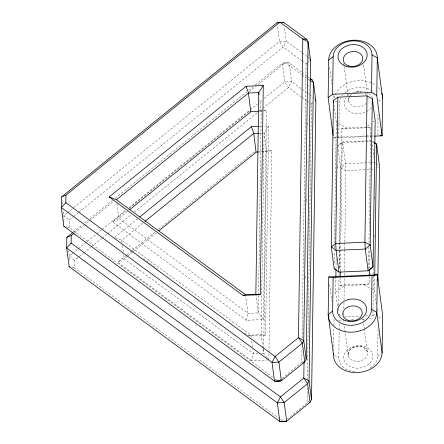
<?xml version="1.0" encoding="UTF-8"?>
<svg xmlns="http://www.w3.org/2000/svg" width="444" height="444" viewBox="0 0 444 444"><rect width="100%" height="100%" fill="white"/><g stroke="black" fill="none" stroke-linecap="round" stroke-linejoin="round"><path stroke-width="0.33" stroke-dasharray="2.22 1.67" d="M63.869 221.573L63.958 215.601L63.17 209.607M272.794 377.289L69.092 227.55L69.203 220.046L72.977 216.994M69.22 259.995L69.275 256.016L68.576 250.682M279.787 418.931L74.414 267.96L74.525 260.456L83.15 253.485M258.558 295.554L258.308 312.881L263.52 319.519L246.337 320.296L112.404 221.845L125.885 210.944M258.569 294.86L261.227 111.228L259.74 99.9M263.52 319.519L266.555 110.362L263.803 110.484M263.686 349.134L263.625 353.291L266.888 357.442M263.697 348.44L266.55 151.637L264.097 132.984L268.598 125.902L263.786 126.124M244.478 332.967L248.385 335.842L265.567 335.065L268.598 125.902M268.842 359.929L268.942 353.008M268.953 352.314L271.872 150.771L258.813 151.36M282.095 378.382L301.754 362.493L301.948 349.328M302.109 338.245L306.083 63.875L307.004 62.099M304.695 316.372L304.723 314.291M305.244 278.266L305.289 275.491M305.811 239.466L305.838 237.385M306.36 201.36L306.399 198.585M306.915 163.253L306.943 161.172M307.464 125.147L307.509 122.372M308.031 86.347L308.047 84.959M307.298 387.662L307.076 402.902L287.412 418.792M307.403 380.036L311.405 104.285L312.321 102.508M333.561 131.874L333.588 129.826M334.243 263.048L334.426 250.56M334.465 247.791L334.493 245.71M334.537 242.935L336.286 122.25L334.138 105.933M333.566 350.804L333.894 328.288M333.932 325.563L334.032 318.736M337.429 305.888L335.636 292.285L335.847 277.722M335.98 268.703L336.152 256.915M336.885 206.282L336.924 203.507M337.434 168.137L337.479 165.362M337.978 137.285L338.794 137.152L339.283 103.38A19.508 14.941 -7.5 0 1 340.853 97.569M338.55 310.578L338.583 308.497M338.633 305.028L339.044 276.595M339.055 275.902L339.094 273.127M339.166 268.27L339.438 249.545M339.449 248.851L340.626 167.704L337.851 146.625M339.482 268.021L339.843 243.107M339.854 242.413L341.497 128.893L346.825 128.027L365.617 127.178M354.678 371.844A19.508 14.941 -7.5 0 1 338.783 357.786L339.172 330.497M339.183 329.814L339.272 323.676M369.414 276.273L369.303 283.888L363.98 284.754L344.538 285.631L340.143 285.203L340.243 278.283M340.343 271.362L340.737 244.367M340.742 243.673L342.207 142.613L342.674 141.969L370.479 140.715M343.8 314.851L343.834 312.776M343.895 308.613L344 300.982M344.011 300.288L344.366 276.013M344.372 275.319L344.744 249.656M344.755 248.962L344.849 242.724M344.855 242.03L345.893 170.59L345.537 163.731L342.674 141.969L337.756 145.943L342.207 142.613L370.69 141.325M368.614 268.781L368.925 247.325M368.986 243.168L370.662 127.572L367.427 127.262M369.525 268.659L369.796 249.972M371.578 315.678L372.932 315.617L373.016 310.067M373.021 309.374L373.526 274.697M373.537 274.004L373.626 267.76M374.07 237.24L374.109 234.471M374.619 199.095L374.664 196.32M376.307 304.129L374.52 290.531L374.719 276.656M377.983 114.025L377.949 135.42M377.406 310.9L377.433 308.819M370.379 367.948A19.508 14.941 -7.5 0 0 377.655 356.027L378.044 329.42M246.337 320.296L247.996 313.347L245.804 296.692M268.154 359.962L251.659 360.706L253.319 353.757L252.791 349.761M349.317 97.036L348.779 98.457L348.74 101.188L348.285 97.763M308.536 59.141L309.146 57.959L308.708 54.629M67.188 212.992L63.958 215.601L69.203 220.046M67.727 212.554L279.415 41.464L286.286 41.153L301.898 52.625M73.515 216.561L78.366 212.637M78.904 212.204L283.222 47.07L286.286 41.153L284.443 27.162M73.282 232.14L82.44 224.736M84.599 222.993L87.829 220.385M89.982 218.642L112.604 200.355M115.301 198.179L246.725 91.952M248.879 90.215L253.191 86.73M255.344 84.987L282.279 63.22L285.264 62.61L289.149 62.909L301.421 71.928M74.487 232.972L113.298 201.604M249.145 91.803L255.616 86.574M257.775 84.832L285.264 62.61L301.437 74.498M71.972 253.835L69.275 256.016L74.525 260.456M72.511 253.402L77.894 249.045M78.433 248.612L96.209 234.243M96.748 233.81L101.593 229.892M102.131 229.459L125.835 210.301M129.065 207.687L249.722 110.168M250.261 109.735L257.259 104.074M259.956 101.898L262.11 100.155M264.263 98.413L284.732 81.874L291.608 81.563L306.105 92.219M129.121 208.33L249.373 111.139L251.432 111.044M127.489 211.455L118.864 218.426L112.404 221.845M83.688 253.047L90.698 247.386M91.236 246.947L101.476 238.672M102.015 238.234L106.871 234.315M107.409 233.877L131.668 214.269M134.36 212.093L257.27 112.748M259.429 111.006L262.127 108.83M262.665 108.392L288.539 87.479L291.608 81.563L289.149 62.909L282.279 63.22L284.732 81.874L288.539 87.479L301.365 96.903M137.634 218.642L114.447 237.385L114.852 237.54M142.752 223.193L121.728 240.182L122.083 242.846M251.659 360.706L117.721 262.254L126.351 255.278M126.89 254.845L131.74 250.921M132.284 250.483L154.928 232.179M158.702 229.126L254.69 151.548L255.306 151.765M127.422 256.221L124.187 258.835L117.721 262.254M127.961 255.783L132.812 251.865M133.35 251.426L155.988 233.133M279.97 380.103L281.563 378.815M307.07 63.137L306.083 63.875L302.736 61.416M307.564 62.765L309.546 61.283M312.393 103.546L311.405 104.285L309.729 103.052M378.66 101.249L381.629 99.034M367.41 126.296L370.712 123.821M373.188 121.972L374.175 121.234M377.528 167.421L378.516 166.683M335.636 292.285L344.538 285.631M301.754 362.493L303.735 361.016M372.932 315.617L376.889 312.659M378.699 318.137L381.662 315.917M309.052 401.426L307.076 402.902L308.269 402.658M377.655 356.027L381.119 353.441M248.607 335.775L250.86 335.103L261.172 334.637L265.567 335.065M354.839 92.574L358.425 91.886L361.394 92.147M261.971 111.105L259.168 111.316M263.631 110.834L266.555 110.362M333.544 138.001L336.319 137.551M271.872 150.771L266.55 151.637L258.303 152.009M258.991 110.706L263.114 110.517M258.974 126.34L263.103 126.152M341.497 128.893L370.662 127.572M259.285 133.2L264.097 132.984L261.172 334.637L262.748 346.631M338.794 137.152L374.264 135.548M333.472 138.012L336.208 137.89M336.891 137.856L365.873 136.547M366.328 136.53L373.97 136.18M370.629 162.593L345.537 163.731L340.626 167.704L345.893 170.59L366.239 169.669M371.306 162.565L373.343 162.471M366.916 169.641L375.052 169.275M340.143 285.203L369.303 283.888M344.45 316.905L360.045 316.2M365.473 315.956L368.187 315.828M341.142 320.18L339.321 320.263L337.562 319.303M351.47 319.713L355.117 319.547M361.799 319.247L365.445 319.081M369.092 318.914L373.343 318.725M258.131 353.541L253.319 353.757L124.187 258.835L123.66 254.839M261.566 353.385L263.625 353.291L262.837 347.297M308.13 79.415L309.424 79.515M66.045 226.784L66.889 226.995M67.149 227.062L69.092 227.55M72.139 267.388L74.414 267.96M249.373 111.139L249.744 111.272M115.462 237.773L121.728 240.182L250.86 335.103L251.21 337.767M335.187 101.132L338.112 102.736M372.544 141.936L373.715 142.579M336.286 122.25L338.039 123.216M338.628 123.537L346.825 128.027M363.98 284.754L374.52 290.531M339.088 314.369L342.013 315.973M334.676 355.539L338.778 357.786M302.458 53.036L306.921 56.316M307.476 56.727L309.146 57.959M302.181 61.006L283.222 47.07L279.415 41.464L277.395 26.141M301.976 72.339L306.993 76.029M307.553 76.435L309.784 78.077M301.992 74.908L307.015 78.599M306.66 92.63L308.891 94.267M309.451 94.677L312.237 96.725M312.798 97.136L314.469 98.368L314.208 96.37M372.366 141.042L373.97 142.224M301.926 97.314L306.382 100.594M306.943 101.004L309.174 102.642M374.697 162.41L375.768 163.198M376.301 163.586L378.438 165.157M143.468 258.719L157.42 268.975M275.025 378.926L277.256 380.569M280.347 419.341L282.578 420.979M266.961 357.531L267.321 357.992M363.564 64.719L367.532 94.855M372.372 144.733L374.07 157.653M343.778 63.52L344.05 65.573M344.139 66.256L348.196 97.081M362.97 318.442L363.236 320.496M363.597 323.238L364.23 328.027M364.319 328.715L367.388 352.003C364.53 342.59 347.003 345.554 348.229 355.6L344.083 324.092M329.692 67.655L331.851 84.071M333.35 95.438L333.683 97.963M307.131 42.635L307.392 44.633M343.451 319.297L343.995 323.404M329.731 284.543L331.89 300.96M255.849 294.228L258.308 312.881L247.996 313.347L118.864 218.426L116.939 203.768M251.648 341.103L252.442 347.097M122.433 245.51L123.31 252.175M62.204 202.281L62.554 204.945M334.227 98.218A24.387 18.681 -7.5 0 1 350.649 82.012A24.387 18.681 -7.5 0 1 375.691 85.348M378.105 87.44A24.387 18.681 -7.5 0 1 380.708 90.898M368.004 98.279A9.757 7.47 -7.5 0 1 367.987 99.628M366.389 103.13A9.757 7.47 -7.5 0 1 354.173 106.399A9.757 7.47 -7.5 0 1 349.001 97.747M356.654 92.091A9.757 7.47 -7.5 0 1 361.094 92.052M341.919 95.865A19.508 14.941 -7.5 0 1 342.685 94.894M344.799 92.79A19.508 14.941 -7.5 0 1 374.181 92.574M377.983 99.428A19.508 14.941 -7.5 0 1 378.044 99.789M371.145 107.72A14.63 11.211 -7.5 0 1 351.398 112.621A14.63 11.211 -7.5 0 1 345.943 97.774M347.558 95.871A14.63 11.211 -7.5 0 1 349.6 94.217M352.636 92.607A14.63 11.211 -7.5 0 1 365.107 92.041M368.637 93.717A14.63 11.211 -7.5 0 1 372.255 97.58M351.52 94.394L350.238 95.654A9.757 7.47 -7.5 0 1 351.52 94.394M366.511 94.916L365.268 93.773A9.757 7.47 -7.5 0 1 366.511 94.916M353.624 360.794A9.757 7.47 -7.5 0 0 367.499 352.686A9.757 7.47 -7.5 0 0 352.303 347.918A9.757 7.47 -7.5 0 0 353.624 360.794M352.053 367.432A14.63 11.211 -7.5 0 0 372.744 355.15A14.63 11.211 -7.5 0 0 349.861 348.14A14.63 11.211 -7.5 0 0 352.053 367.432"/><path stroke-width="0.67" d="M61.5 196.953L61.35 207.564L63.803 226.218L274.492 381.091L278.377 381.39L281.363 380.78L304.745 361.882L306.205 359.163L310.534 60.545L308.081 41.897L306.693 39.305L283.833 22.5L279.948 22.2L276.956 22.811L61.5 196.953L65.928 195.177L279.948 22.2L302.808 39.005L308.081 41.897L303.752 340.515L306.205 359.163M306.693 39.305L302.808 39.005L298.479 337.623L303.752 340.515L302.286 343.234L278.91 362.126L272.033 362.437L61.35 207.564L65.823 202.686L65.928 195.177M72.744 232.573L66.822 237.362L66.667 247.974L69.125 266.628L279.809 421.5L283.694 421.8L286.685 421.19L310.062 402.292L311.527 399.572L315.856 100.955L313.397 82.307L312.015 79.715L310.339 78.488M309.884 80.381L313.397 82.307L309.068 380.924L307.609 383.644L284.227 402.536L277.356 402.847L66.667 247.974L71.14 243.096L71.251 235.586L73.943 233.411M260.251 294.655L255.849 294.228L258.774 92.574L263.281 85.492L246.098 86.269L109.13 196.975L243.062 295.432L260.251 294.655L263.281 85.492M304.029 362.099L303.801 378.033L307.609 383.644L310.062 402.292M333.139 135.487L328.149 97.602L328.693 60.079A24.387 18.681 -7.5 0 1 353.269 40.221A24.387 18.681 -7.5 0 1 377.295 57.881L382.617 98.291L382.073 135.814L374.542 136.158M332.845 349.844L333.505 354.9A24.387 18.681 -7.5 0 0 357.537 372.56A24.387 18.681 -7.5 0 0 382.106 352.703L382.65 315.179L377.333 274.764L328.732 276.962L328.188 314.491L328.771 318.909M328.149 97.602L332.6 94.278L333.144 56.754A19.508 14.941 -7.5 0 1 352.802 40.865A19.508 14.941 -7.5 0 1 372.022 54.995M333.422 100.494L331.302 246.836L334.166 268.598L338.972 272.128L368.132 270.812L373.043 266.838L375.163 120.496L372.3 98.735L367.033 95.849L337.873 97.164L333.422 100.494L333.688 102.531M333.128 277.389L372.011 275.63L377.333 274.764L376.79 312.293A24.387 18.681 -7.5 0 1 352.214 332.151A24.387 18.681 -7.5 0 1 328.188 314.491L332.639 311.161L333.128 277.389L328.732 276.962M333.505 354.9L333.527 353.535M337.873 97.164L335.747 243.506L336.102 250.372L338.972 272.128M335.858 277.028L335.969 269.397M340.265 276.901L340.332 272.055M367.033 95.849L364.913 242.191L365.268 249.051L368.132 270.812L373.043 266.838L370.179 245.077L372.3 98.735M376.751 95.405L371.484 92.519L372.028 54.995L377.295 57.881L376.751 95.405L382.073 135.814L380.269 135.642M369.425 275.58L369.513 269.353M332.645 311.161A19.508 14.941 -7.5 0 0 351.859 325.286A19.508 14.941 -7.5 0 0 371.517 309.401L372.011 275.63M374.742 275.269L376.64 144.183L374.503 142.613M377.844 280.386L379.503 165.945L376.64 144.183L374.298 142.901M109.13 196.975L116.411 199.772L248.462 93.04L258.774 92.574L259.035 94.572M129.648 209.712L250.921 111.694L258.48 111.35M139.793 216.9L251.415 126.679L258.291 126.368M144.905 221.451L253.785 133.45L258.597 133.233M158.68 230.952L256.238 152.103L258.303 152.009M279.437 380.53L278.377 381.39L277.256 380.569M284.759 420.94L283.694 421.8L282.578 420.979M328.693 60.079L333.144 56.754M66.822 237.362L71.251 235.586M243.062 295.432L245.543 294.694L255.849 294.228M276.956 22.811L279.021 22.716M282.456 22.561L283.833 22.5M332.6 94.278L371.484 92.519M310.073 79.565L312.015 79.715M63.803 226.218L64.613 226.418M69.125 266.628L69.93 266.833M250.705 111.616L248.462 93.04L246.098 86.269M256.027 152.026L253.785 133.45L251.415 126.679M334.166 268.598L335.919 269.558M371.517 309.401L376.79 312.293L382.106 352.703M116.411 199.772L245.543 294.694M65.823 202.686L275.102 356.521L278.91 362.126L281.363 380.78L274.492 381.091L272.033 362.437L275.102 356.521L298.479 337.623L302.286 343.234L304.745 361.882M71.14 243.096L280.419 396.93L284.227 402.536L286.685 421.19L279.809 421.5L277.356 402.847L280.419 396.93L303.801 378.033L309.068 380.924L311.527 399.572M309.979 59.513L310.534 60.545M315.301 99.922L315.856 100.955M328.854 319.541L329.187 322.067M329.27 322.699L330.097 329.01M330.181 329.642L331.429 339.111M331.513 339.743L332.761 349.217M381.751 93.173A24.387 18.681 -7.5 0 1 382.617 98.291M370.179 245.077L365.268 249.051L336.102 250.372L331.302 246.836L335.747 243.506L364.913 242.191L370.179 245.077M348.812 65.978A9.757 7.47 -7.5 0 0 362.687 57.87A9.757 7.47 -7.5 0 0 347.486 53.097A9.757 7.47 -7.5 0 0 348.812 65.978M346.42 66.4A14.63 11.211 -7.5 0 0 367.11 54.113A14.63 11.211 -7.5 0 0 344.228 47.108A14.63 11.211 -7.5 0 0 346.42 66.4M348.307 320.385A9.757 7.47 -7.5 0 0 362.176 312.276A9.757 7.47 -7.5 0 0 346.98 307.509A9.757 7.47 -7.5 0 0 348.307 320.385M345.915 320.807A14.63 11.211 -7.5 0 0 366.605 308.519A14.63 11.211 -7.5 0 0 343.723 301.515A14.63 11.211 -7.5 0 0 345.915 320.807"/></g></svg>
